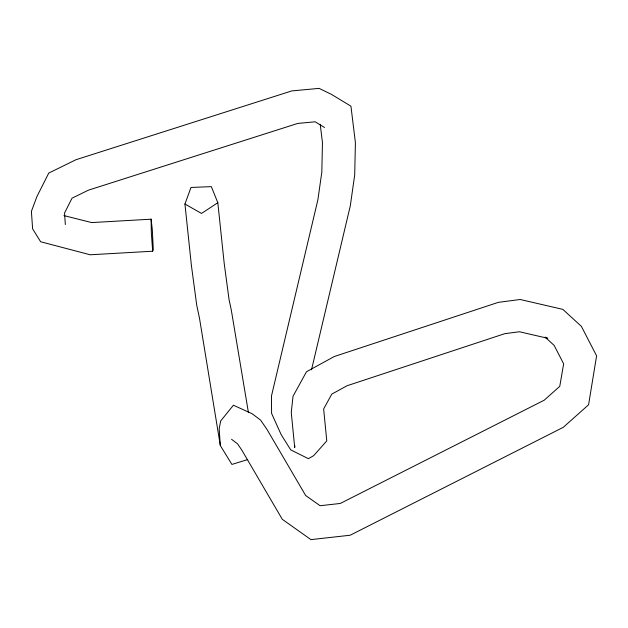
<?xml version="1.0" encoding="UTF-8"?>
<svg xmlns="http://www.w3.org/2000/svg" width="628" height="628" viewBox="0 0 628 628"><rect width="100%" height="100%" fill="white"/><g stroke="black" fill="none" stroke-linecap="round" stroke-linejoin="round"><path stroke-width="0.94" d="M294.838 445.652L294.705 447.536L291.259 412.431L293.017 396.299L306.488 371.745L334.292 356.516L498.334 302.351L520.18 299.501L562.845 309.376L581.395 326.379L596.6 355.856L588.577 404.777L563.292 427.315L350.189 535.229L310.939 539.617L282.294 519.309L241.764 450.017L237.533 443.823L231.551 439.286M311.504 369.837L350.298 205.819L354.71 174.859L355.401 142.635L350.934 106.179L331.356 94.318L319.11 88.383L291.847 90.903L76.004 159.708L48.764 173.077L36.95 196.501L31.4 211.33L32.617 228.843L40.647 241.756L90.204 254.78L152.667 251.216L153.279 249.497L152.314 229.707L151.105 219.188L91.688 222.579L63.915 215.592M247.722 459.563L231.913 464.43L220.318 445.55L199.484 318.184L196.745 305.286L191.383 265.354L184.938 204.022L190.998 187.458L211.322 186.642L217.822 202.703L224.196 263.352L229.055 299.548L231.339 310.295L248.429 412.588M217.822 202.703L201.517 213.441L184.938 204.022M547.749 338.296L519.474 331.757L504.755 333.68L347.096 385.733L331.788 394.117L323.648 408.954L326.78 440.895L313.662 455.661L308.411 458.691L290.701 449.852L281.109 434.521L271.594 413.389L271.461 396.056L317.878 199.837L321.819 172.135L322.454 142.595L320.233 124.485M546.964 337.731L545.151 337.158L554.139 345.4L563.654 363.84L559.76 386.338L544.217 400.193L340.274 503.468L320.084 505.721L305.632 495.484L267.143 429.678L260.651 420.171L252.197 413.774L233.42 405.217L220.656 420.988L219.18 428.814L220.318 445.55M324.503 127.476L315.162 121.808L297.813 123.41L88.328 190.19L72.024 198.189L64.535 213.041L65.343 224.573M152.667 251.216L151.324 232.486L151.105 219.188"/></g></svg>
